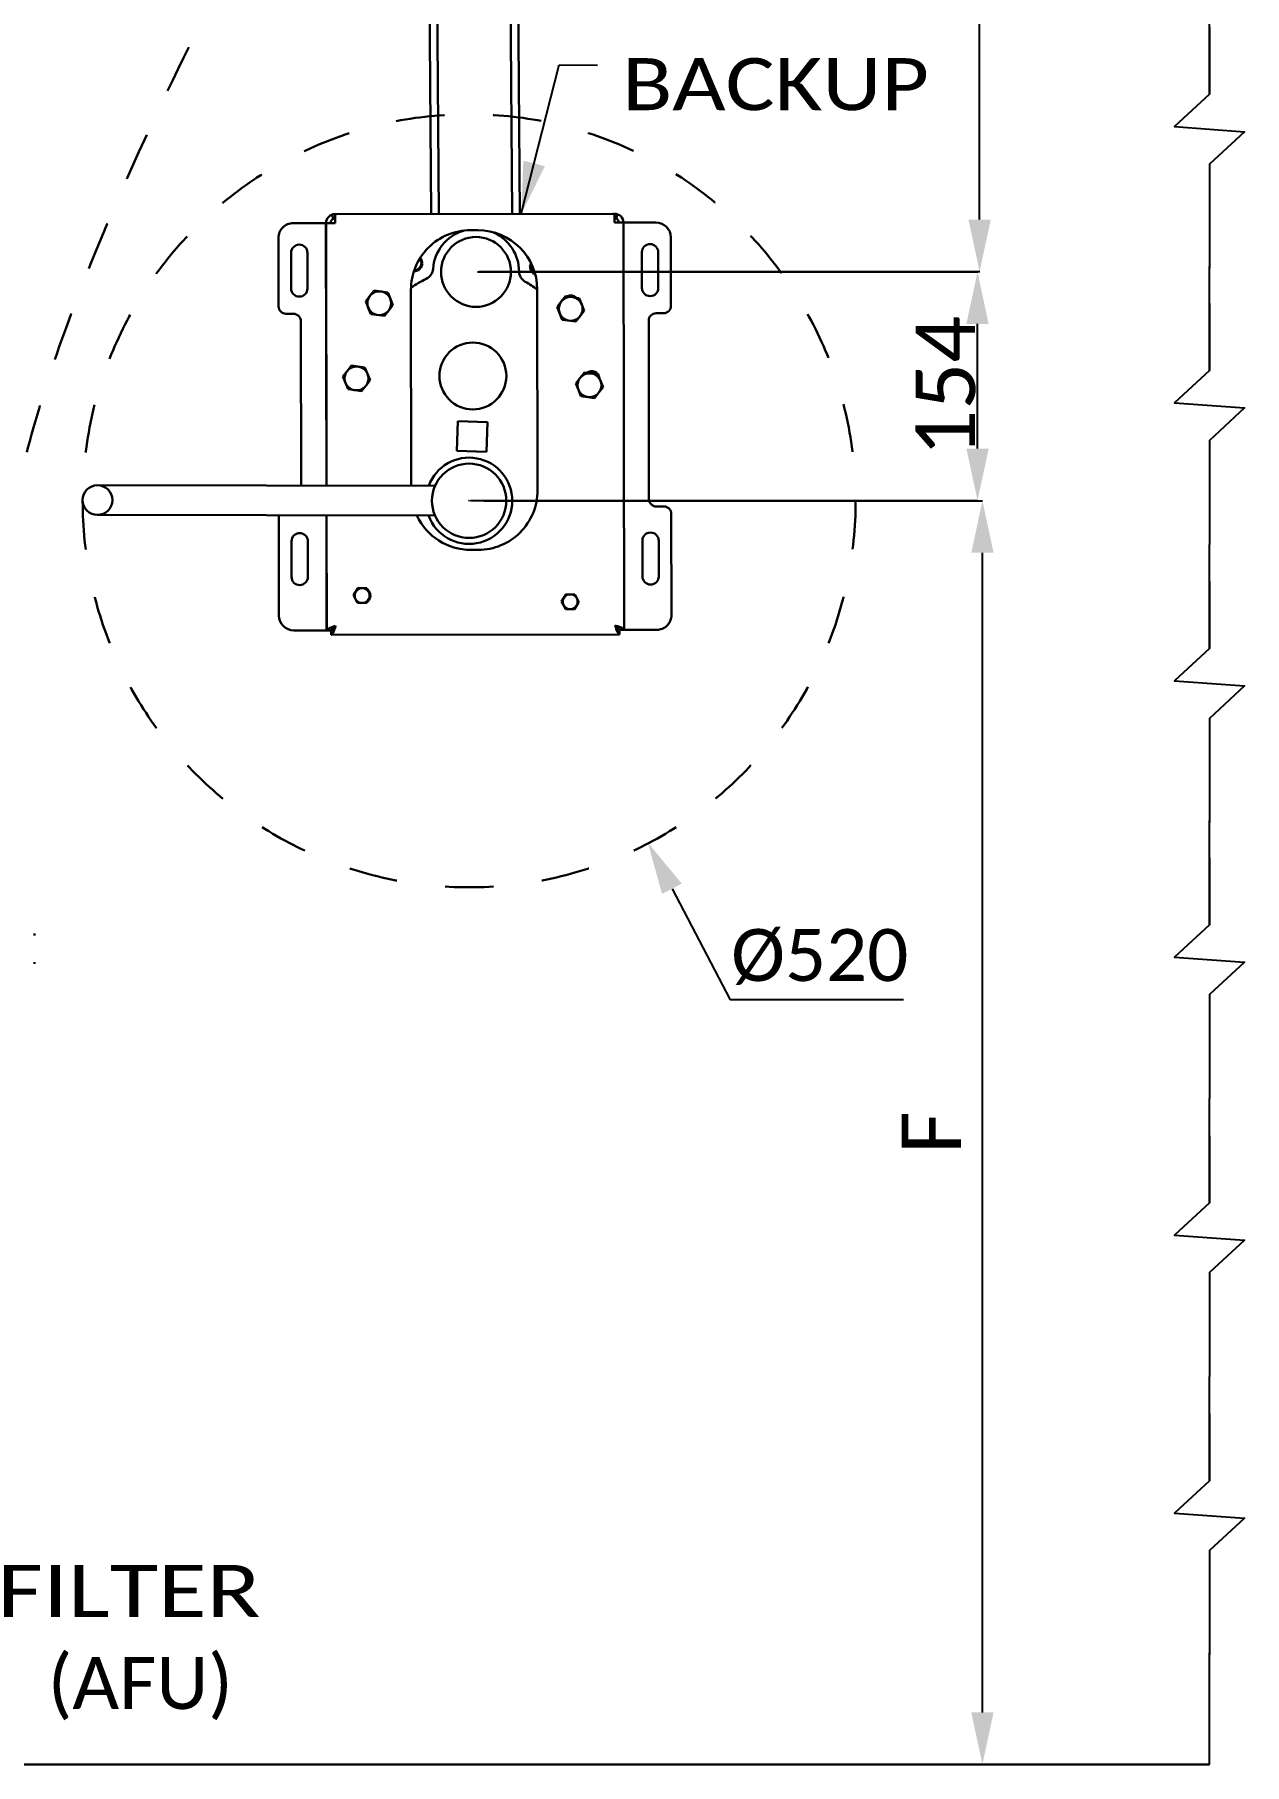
# Model space of a CAD drawing. Header units: millimetres. Extents: x 13935 to 21534, y -198 to 9202.
# Drawn here: x 15364 to 16178, y 1352 to 2516 of the extents above; entities that cross this region are included whole.
import ezdxf
from ezdxf.enums import TextEntityAlignment as Align

# ---------------------------------------------------------------- set-up
doc = ezdxf.new("R2010")
doc.units = ezdxf.units.MM
doc.header["$LTSCALE"] = 326.7
doc.header["$PDMODE"] = 3
doc.header["$PDSIZE"] = 8
doc.linetypes.add('DASHED', pattern=[0.2, 0.1, -0.1])
doc.linetypes.add('DOT', pattern=[0.2, 0.1, -0.1])
doc.layers.get('0').update_dxf_attribs({"linetype": 'CONTINUOUS'})
doc.layers.get('Defpoints').update_dxf_attribs({"linetype": 'CONTINUOUS'})
doc.styles.get("Standard").update_dxf_attribs({"font": 'calibri.ttf'})
doc.dimstyles.new('DIMSTYLE_1', dxfattribs={"dimtxt": 40, "dimasz": 35, "dimexe": 0.08, "dimexo": 1, "dimgap": 1, "dimtad": 1, "dimdsep": 46, "dimtxsty": 'Standard', "dimblk": '_FILLED', "dimblk1": '_FILLED', "dimblk2": '_FILLED', "dimcen": 0.09, "dimazin": 2, "dimtp": 0.01, "dimtm": 0.01, "dimtfac": 1, "dimtofl": 0, "dimtmove": 0, "dimatfit": 3, "dimldrblk": '_FILLED', "dimfxl": 1, "dimtolj": 1, "dimarcsym": 0})
doc.dimstyles.new('DIMSTYLE_2', dxfattribs={"dimtxt": 40, "dimasz": 35, "dimexe": 0.08, "dimexo": 1, "dimgap": 1, "dimtad": 1, "dimdec": 0, "dimdsep": 46, "dimtxsty": 'Standard', "dimblk": '_FILLED', "dimblk1": '_FILLED', "dimblk2": '_FILLED', "dimcen": 0.09, "dimazin": 2, "dimtp": 0.01, "dimtm": 0.01, "dimtfac": 1, "dimtdec": 0, "dimtofl": 0, "dimtmove": 0, "dimatfit": 3, "dimldrblk": '_FILLED', "dimfxl": 1, "dimtolj": 1, "dimarcsym": 0})
doc.dimstyles.new('DIMSTYLE_3', dxfattribs={"dimtxt": 35, "dimasz": 35, "dimexe": 0.08, "dimexo": 1, "dimgap": 0.875, "dimtad": 1, "dimdec": 0, "dimdsep": 46, "dimtxsty": 'Standard', "dimblk": '_FILLED', "dimblk1": '_FILLED', "dimblk2": '_FILLED', "dimcen": 0.09, "dimazin": 2, "dimtp": 0.01, "dimtm": 0.01, "dimtfac": 1, "dimtdec": 0, "dimtofl": 0, "dimtmove": 0, "dimatfit": 3, "dimldrblk": '_FILLED', "dimfxl": 1, "dimtolj": 1, "dimarcsym": 0})
doc.dimstyles.get("Standard").update_dxf_attribs({"dimtxt": 35, "dimasz": 35, "dimexe": 0.08, "dimexo": 1, "dimtad": 1, "dimdsep": 46, "dimtxsty": 'Standard', "dimblk": '_FILLED', "dimblk1": '_FILLED', "dimblk2": '_FILLED', "dimcen": 0.09, "dimazin": 2, "dimtol": 1, "dimtp": 0.01, "dimtm": 0.01, "dimtfac": 1, "dimtofl": 0, "dimtmove": 0, "dimatfit": 3, "dimldrblk": '_FILLED', "dimfxl": 1, "dimtolj": 1, "dimarcsym": 0})

# ---------------------------------------------------------------- blocks, each defined once
blk = doc.blocks.new('_FILLED')
at = {"color": 0, "linetype": 'ByBlock'}
blk.add_solid([(0, 0), (-1, 0.214), (-1, -0.214)], dxfattribs=at)
blk = doc.blocks.new('*D120')
at = {"color": 0, "linetype": 'Continuous', "lineweight": -2}
for p, q in [((15666, 2202.5), (16001.4, 2202.5)), ((16001.3, 1387.5), (16001.3, 2167.5)), ((16153, 1352.5), (16001.2, 1352.5))]:
    blk.add_line(p, q, dxfattribs=at)
at = {"layer": 'Defpoints', "color": 0}
for p in [(15665, 2202.5), (16001.3, 2202.5), (16154, 1352.5)]:
    blk.add_point(p, dxfattribs=at)
at = {"color": 0, "linetype": 'ByBlock', "lineweight": -2, "xscale": 35, "yscale": 35, "zscale": 35}
for p, rotation in [((16001.3, 2202.5), 90), ((16001.3, 1352.5), 270)]:
    blk.add_blockref('_FILLED', p, dxfattribs=dict(at, rotation=rotation))
at = {"color": 0, "lineweight": 30, "insert": (15946.9, 1777.5), "char_height": 40, "attachment_point": 2, "rotation": 90, "line_spacing_factor": 0.9}
blk.add_mtext('\\A1;F', dxfattribs=at)
blk = doc.blocks.new('*D121')
at = {"color": 0, "linetype": 'Continuous', "lineweight": -2}
for p, q in [((15656.1, 3105.9), (15999.5, 3105.9)), ((15999.4, 2391.6), (15999.4, 3070.9)), ((15662.8, 2356.6), (15999.5, 2356.6))]:
    blk.add_line(p, q, dxfattribs=at)
at = {"layer": 'Defpoints', "color": 0}
for p in [(15655.1, 3105.9), (15999.4, 3105.9), (15661.8, 2356.6)]:
    blk.add_point(p, dxfattribs=at)
at = {"color": 0, "linetype": 'ByBlock', "lineweight": -2, "xscale": 35, "yscale": 35, "zscale": 35}
for p, rotation in [((15999.4, 3105.9), 90), ((15999.4, 2356.6), 270)]:
    blk.add_blockref('_FILLED', p, dxfattribs=dict(at, rotation=rotation))
at = {"color": 0, "lineweight": 30, "insert": (15945, 2724), "char_height": 40, "attachment_point": 2, "rotation": 90, "line_spacing_factor": 0.9}
blk.add_mtext('\\A1;D', dxfattribs=at)
blk = doc.blocks.new('*D125')
at = {"color": 0, "linetype": 'Continuous', "lineweight": 30}
for p, q in [((15655.9, 2202.5), (15656.1, 2202.5)), ((15656, 2202.4), (15656, 2202.6))]:
    blk.add_line(p, q, dxfattribs=at)
at = {"color": 0, "linetype": 'Continuous', "lineweight": -2}
for p in [(15792.5, 1941.4), (15948.2, 1866.8)]:
    blk.add_line(p, (15831.5, 1866.8), dxfattribs=at)
at = {"layer": 'Defpoints', "color": 0}
for p in [(15535.8, 2432.5), (15776.2, 1972.5)]:
    blk.add_point(p, dxfattribs=at)
at = {"color": 0, "linetype": 'ByBlock', "lineweight": -2, "xscale": 35, "yscale": 35, "zscale": 35, "rotation": 117.5952605308996}
blk.add_blockref('_FILLED', (15776.2, 1972.5), dxfattribs=at)
at = {"color": 0, "lineweight": 30, "insert": (15832.3, 1914.4), "char_height": 35, "attachment_point": 1, "line_spacing_factor": 0.9}
blk.add_mtext('\\A1;%%c{\\A1;520}', dxfattribs=at)
blk = doc.blocks.new('*D2126')
at = {"color": 0, "linetype": 'Continuous', "lineweight": -2}
for p, q in [((15661.6, 2356.4), (15998, 2356.4)), ((15998, 2237.6), (15998, 2321.4)), ((15657, 2202.6), (15998, 2202.6))]:
    blk.add_line(p, q, dxfattribs=at)
at = {"layer": 'Defpoints', "color": 0}
for p in [(15660.6, 2356.4), (15998, 2356.4), (15656, 2202.6)]:
    blk.add_point(p, dxfattribs=at)
at = {"color": 0, "linetype": 'ByBlock', "lineweight": -2, "xscale": 35, "yscale": 35, "zscale": 35}
for p, rotation in [((15998, 2356.4), 90), ((15998, 2202.6), 270)]:
    blk.add_blockref('_FILLED', p, dxfattribs=dict(at, rotation=rotation))
at = {"color": 0, "lineweight": 30, "insert": (15976.6, 2279.5), "char_height": 40, "attachment_point": 5, "rotation": 90}
blk.add_mtext('\\A1;154', dxfattribs=at)

msp = doc.modelspace()

# ---------------------------------------------------------------- linework, layer by layer
at = {"color": 0, "linetype": 'Continuous', "lineweight": 30}
for p, q in [((15626.9137, 2879.74551), (15630.52098, 2395.39444)), ((15635.52106, 2395.40171), (15631.91384, 2879.74417)), ((15681.39399, 2882.5916), (15685.02189, 2395.4737)), ((15690.02197, 2395.48097), (15686.38987, 2883.16343)), ((15559.56082, 2389.29136), (15537.70703, 2389.25958)), ((15560.00128, 2389.29187), (15559.56082, 2389.29136)), ((15559.70936, 2389.29158), (15559.96625, 2212.65035)), ((15560.05135, 2212.6502), (15559.79446, 2389.29158)), ((15565.79918, 2389.3003), (15560.00128, 2389.29187)), ((15563.66498, 2394.9097), (15564.72972, 2392.105)), ((15753.78464, 2395.5737), (15565.78489, 2395.30029)), ((15565.78489, 2395.30029), (15565.78546, 2394.91278)), ((15565.78797, 2394.91278), (15565.79414, 2392.30031)), ((15565.79414, 2392.30031), (15565.79918, 2389.3003)), ((15753.7852, 2395.18619), (15753.78464, 2395.5737)), ((15753.79388, 2392.57342), (15753.78771, 2395.18619)), ((15753.79893, 2389.57371), (15753.79388, 2392.57342)), ((15759.58986, 2389.58214), (15753.79893, 2389.57371)), ((15754.85078, 2392.38149), (15755.90735, 2395.18927)), ((15759.79419, 2389.58243), (15759.58986, 2389.58214)), ((15781.70669, 2389.61443), (15759.79419, 2389.58256)), ((15759.79419, 2389.58243), (15760.19267, 2115.58272)), ((15527.72158, 2379.24505), (15527.78848, 2333.2451)), ((15661.80632, 2384.43992), (15656.80633, 2384.43265)), ((15791.78812, 2333.62903), (15791.72122, 2379.62898)), ((15536.23611, 2369.25742), (15536.27102, 2345.25745)), ((15547.271, 2345.27344), (15547.2361, 2369.27342)), ((15622.93213, 2365.4403), (15624.68512, 2362.15908)), ((15624.68512, 2362.15908), (15623.16076, 2359.70784)), ((15772.23579, 2369.60063), (15772.27069, 2345.60066)), ((15783.27068, 2345.61666), (15783.23578, 2369.61663)), ((15621.63569, 2357.2566), (15619.06681, 2357.34103)), ((15623.16076, 2359.70784), (15621.63569, 2357.2566)), ((15696.84101, 2360.01448), (15696.83821, 2360.01448)), ((15696.84101, 2360.01448), (15697.82854, 2361.60162)), ((15698.20184, 2357.46842), (15696.84101, 2360.01448)), ((15699.56197, 2354.92236), (15698.20184, 2357.46842)), ((15700.31548, 2354.8976), (15699.56197, 2354.92236)), ((15586.43339, 2336.63906), (15589.2815, 2340.27565)), ((15589.2815, 2340.27565), (15592.12849, 2343.91224)), ((15592.12849, 2343.91224), (15601.27479, 2342.61673)), ((15601.27479, 2342.61673), (15603.00096, 2338.33239)), ((15616.86456, 2344.37452), (15617.05628, 2212.54622)), ((15702.06077, 2209.49828), (15701.86444, 2344.49813)), ((15718.02528, 2336.47184), (15720.87227, 2340.10843)), ((15720.87227, 2340.10843), (15730.01857, 2338.81292)), ((15730.01857, 2338.81292), (15731.74474, 2334.52857)), ((15537.79574, 2328.25965), (15532.79574, 2328.25237)), ((15588.15956, 2332.35471), (15586.43339, 2336.63906)), ((15589.8846, 2328.07037), (15588.15956, 2332.35471)), ((15599.03091, 2326.77486), (15589.8846, 2328.07037)), ((15601.87902, 2330.41145), (15599.03091, 2326.77486)), ((15604.72601, 2334.04804), (15601.87902, 2330.41145)), ((15603.00096, 2338.33239), (15604.72601, 2334.04804)), ((15715.17717, 2332.83524), (15718.02528, 2336.47184)), ((15716.90334, 2328.5509), (15715.17717, 2332.83524)), ((15718.62838, 2324.26655), (15716.90334, 2328.5509)), ((15733.46979, 2330.24423), (15730.6228, 2326.60764)), ((15731.74474, 2334.52857), (15733.46979, 2330.24423)), ((15781.7954, 2328.61449), (15786.7954, 2328.62177)), ((15542.803, 2323.26692), (15542.96383, 2212.68136)), ((15727.77469, 2322.97105), (15718.62838, 2324.26655)), ((15730.6228, 2326.60764), (15727.77469, 2322.97105)), ((15776.9772, 2203.60735), (15776.80268, 2323.60723)), ((15573.92138, 2289.70722), (15576.76837, 2293.34381)), ((15576.76837, 2293.34381), (15585.91468, 2292.0483)), ((15571.07327, 2286.07063), (15573.92138, 2289.70722)), ((15572.79944, 2281.78628), (15571.07327, 2286.07063)), ((15574.52448, 2277.50194), (15572.79944, 2281.78628)), ((15585.91468, 2292.0483), (15587.64084, 2287.76396)), ((15589.36589, 2283.47961), (15586.5189, 2279.84302)), ((15587.64084, 2287.76396), (15589.36589, 2283.47961)), ((15727.80483, 2281.4399), (15730.65294, 2285.07649)), ((15729.531, 2277.15555), (15727.80483, 2281.4399)), ((15730.65294, 2285.07649), (15733.49993, 2288.71308)), ((15733.49993, 2288.71308), (15742.64623, 2287.41757)), ((15742.64623, 2287.41757), (15744.3724, 2283.13323)), ((15744.3724, 2283.13323), (15746.09744, 2278.84888)), ((15583.67079, 2276.20643), (15574.52448, 2277.50194)), ((15586.5189, 2279.84302), (15583.67079, 2276.20643)), ((15731.25604, 2272.87121), (15729.531, 2277.15555)), ((15740.40235, 2271.5757), (15731.25604, 2272.87121)), ((15743.25046, 2275.21229), (15740.40235, 2271.5757)), ((15746.09744, 2278.84888), (15743.25046, 2275.21229)), ((15648.34137, 2255.933), (15647.68442, 2235.9438)), ((15668.33057, 2255.27606), (15648.34137, 2255.933)), ((15667.67362, 2235.28685), (15668.33057, 2255.27606)), ((15647.68442, 2235.9438), (15667.67362, 2235.28685)), ((15406.02727, 2212.93113), (15633.1898, 2212.51679)), ((15405.99079, 2192.93117), (15633.08993, 2192.51694)), ((15527.99286, 2192.70864), (15528.09097, 2125.24532)), ((15559.99533, 2192.65027), (15560.10784, 2115.29187)), ((15560.19294, 2115.29187), (15560.08044, 2192.65011)), ((15781.98446, 2198.61463), (15786.98446, 2198.6219)), ((15792.09061, 2125.62925), (15791.99172, 2193.62918)), ((15536.51825, 2175.25763), (15536.55315, 2151.25765)), ((15547.55314, 2151.27365), (15547.51823, 2175.27362)), ((15657.119, 2169.43287), (15662.119, 2169.44015)), ((15772.51792, 2175.60084), (15772.55283, 2151.60087)), ((15783.55281, 2151.61686), (15783.51791, 2175.61684)), ((15579.79886, 2141.35665), (15578.27379, 2138.90541)), ((15581.32322, 2143.80789), (15579.79886, 2141.35665)), ((15584.20876, 2143.71307), (15581.32322, 2143.80789)), ((15587.0936, 2143.61825), (15584.20876, 2143.71307)), ((15588.45443, 2141.07219), (15587.0936, 2143.61825)), ((15589.81456, 2138.52612), (15588.45443, 2141.07219)), ((15578.27379, 2138.90541), (15579.63462, 2136.35935)), ((15579.63462, 2136.35935), (15580.99475, 2133.81329)), ((15580.99475, 2133.81329), (15583.88029, 2133.71847)), ((15583.88029, 2133.71847), (15586.76513, 2133.62364)), ((15586.76513, 2133.62364), (15587.14421, 2134.23286)), ((15587.14421, 2134.23286), (15589.81456, 2138.52612)), ((15719.7352, 2137.13686), (15718.21014, 2134.68562)), ((15718.21014, 2134.68562), (15719.57097, 2132.13956)), ((15719.57097, 2132.13956), (15720.93109, 2129.5935)), ((15721.25956, 2139.5881), (15719.7352, 2137.13686)), ((15720.93109, 2129.5935), (15723.81664, 2129.49867)), ((15724.14511, 2139.49328), (15721.25956, 2139.5881)), ((15723.81664, 2129.49867), (15726.70148, 2129.40385)), ((15725.2114, 2139.45823), (15724.14511, 2139.49328)), ((15727.02995, 2139.39846), (15725.2114, 2139.45823)), ((15726.70148, 2129.40385), (15729.29703, 2133.57637)), ((15728.39078, 2136.85239), (15727.02995, 2139.39846)), ((15729.75091, 2134.30633), (15728.39078, 2136.85239)), ((15729.29703, 2133.57637), (15729.75091, 2134.30633)), ((15563.19294, 2115.29623), (15538.1055, 2115.25987)), ((15563.10783, 2115.29623), (15563.1122, 2112.29623)), ((15563.1122, 2112.29623), (15757.19703, 2112.57836)), ((15563.1973, 2112.29623), (15563.19294, 2115.29623)), ((15757.10716, 2115.85861), (15757.10757, 2115.57836)), ((15757.10757, 2115.57824), (15760.19267, 2115.58272)), ((15757.19267, 2115.57836), (15757.19703, 2112.57836)), ((15760.25464, 2115.58294), (15782.10517, 2115.61472)), ((15363.69018, 1911.32689), (15363.69018, 1910.1269)), ((15363.69018, 1892.12694), (15363.69018, 1890.92694)), ((16154.04418, 1352.47516), (14272.23775, 1352.47516))]:
    msp.add_line(p, q, dxfattribs=at)
for p, q in [((16154.04418, 2475.9346), (16154.04418, 2545.9346)), ((16154.04418, 2475.9346), (16154.04418, 2545.9346)), ((16154.04418, 2428.9346), (16154.04418, 2358.9346)), ((16154.04418, 2428.9346), (16154.04418, 2358.9346)), ((16154.04418, 2290.11254), (16154.04418, 2360.11254)), ((16154.04418, 2290.11254), (16154.04418, 2360.11254)), ((16154.04418, 2243.11254), (16154.04418, 2173.11254)), ((16154.04418, 2243.11254), (16154.04418, 2173.11254)), ((16154.04418, 2103.11254), (16154.04418, 2173.11254)), ((16154.04418, 2103.11254), (16154.04418, 2173.11254)), ((16154.04418, 2056.11254), (16154.04418, 1986.11254)), ((16154.04418, 2056.11254), (16154.04418, 1986.11254)), ((16154.04418, 1917.29048), (16154.04418, 1987.29048)), ((16154.04418, 1917.29048), (16154.04418, 1987.29048)), ((16154.04418, 1870.29048), (16154.04418, 1800.29048)), ((16154.04418, 1870.29048), (16154.04418, 1800.29048)), ((16154.04418, 1730.29048), (16154.04418, 1800.29048)), ((16154.04418, 1730.29048), (16154.04418, 1800.29048)), ((16154.04418, 1683.29048), (16154.04418, 1613.29048)), ((16154.04418, 1683.29048), (16154.04418, 1613.29048)), ((16154.04418, 1543.29048), (16154.04418, 1613.29048)), ((16154.04418, 1543.29048), (16154.04418, 1613.29048)), ((16154.04418, 1496.29048), (16154.04418, 1426.29048)), ((16154.04418, 1496.29048), (16154.04418, 1426.29048)), ((16154.04418, 1357.46842), (16154.04418, 1427.46842)), ((16154.04418, 1352.47516), (16154.04418, 1427.46842)), ((15239.9484, 1352.47516), (16154.04418, 1352.47516))]:
    msp.add_line(p, q)
for points in [[(16154.04418, 2520.92728), (16154.04418, 2475.9346), (16130.55758, 2454.15809), (16177.53078, 2450.71111), (16154.04418, 2428.9346), (16154.04418, 2360.11254)], [(16154.04418, 2520.92728), (16154.04418, 2475.9346), (16130.55758, 2454.15809), (16177.53078, 2450.71111), (16154.04418, 2428.9346), (16154.04418, 2360.11254)], [(16154.04418, 2335.10522), (16154.04418, 2290.11254), (16130.55758, 2268.33603), (16177.53078, 2264.88905), (16154.04418, 2243.11254), (16154.04418, 2174.29048)], [(16154.04418, 2335.10522), (16154.04418, 2290.11254), (16130.55758, 2268.33603), (16177.53078, 2264.88905), (16154.04418, 2243.11254), (16154.04418, 2174.29048)], [(16154.04418, 2148.10522), (16154.04418, 2103.11254), (16130.55758, 2081.33603), (16177.53078, 2077.88905), (16154.04418, 2056.11254), (16154.04418, 1987.29048)], [(16154.04418, 2148.10522), (16154.04418, 2103.11254), (16130.55758, 2081.33603), (16177.53078, 2077.88905), (16154.04418, 2056.11254), (16154.04418, 1987.29048)], [(16154.04418, 1962.28316), (16154.04418, 1917.29048), (16130.55758, 1895.51397), (16177.53078, 1892.06699), (16154.04418, 1870.29048), (16154.04418, 1801.46842)], [(16154.04418, 1962.28316), (16154.04418, 1917.29048), (16130.55758, 1895.51397), (16177.53078, 1892.06699), (16154.04418, 1870.29048), (16154.04418, 1801.46842)], [(16154.04418, 1775.28316), (16154.04418, 1730.29048), (16130.55758, 1708.51397), (16177.53078, 1705.06699), (16154.04418, 1683.29048), (16154.04418, 1614.46842)], [(16154.04418, 1775.28316), (16154.04418, 1730.29048), (16130.55758, 1708.51397), (16177.53078, 1705.06699), (16154.04418, 1683.29048), (16154.04418, 1614.46842)], [(16154.04418, 1588.28316), (16154.04418, 1543.29048), (16130.55758, 1521.51397), (16177.53078, 1518.06699), (16154.04418, 1496.29048), (16154.04418, 1427.46842)], [(16154.04418, 1588.28316), (16154.04418, 1543.29048), (16130.55758, 1521.51397), (16177.53078, 1518.06699), (16154.04418, 1496.29048), (16154.04418, 1427.46842)]]:
    msp.add_lwpolyline(points)
at = {"color": 0, "linetype": 'DOT', "lineweight": 30}
msp.add_circle((15656.00862, 2202.47516), 260, dxfattribs=at)
at = {"color": 0, "linetype": 'Continuous', "lineweight": 30}
for centre, radius in [((15660.64367, 2356.39206), 23.5), ((15595.58026, 2335.34355), 8), ((15724.32404, 2331.53974), 8), ((15658.53378, 2286.42386), 22.5), ((15580.22014, 2284.77512), 8), ((15736.9517, 2280.14439), 8), ((15656.00862, 2202.47516), 25), ((15406.00903, 2202.93115), 10), ((15584.04453, 2138.71577), 5), ((15723.98087, 2134.49598), 5)]:
    msp.add_circle(centre, radius, dxfattribs=at)
for centre, radius, start, end in [((15537.72157, 2379.25959), 10, 90.08332506, 180.08332511), ((15565.79404, 2389.3003), 6, 90.08735076, 180.08332511), ((15565.79404, 2389.3003), 3, 90.09137907, 180.08332511), ((15752.42345, 2393.37729), 2.26568, 52.97667078, 58.31784497), ((15753.79378, 2389.57371), 6, 0.08332511, 90.07936941), ((15753.79378, 2389.57371), 3, 0.08332511, 90.07541685), ((15781.72123, 2379.61444), 10, 0.08332511, 90.08332506), ((15541.73611, 2369.26542), 5.5, 0.08332511, 180.08332511), ((15656.8645, 2344.43269), 40, 90.08332506, 180.08332511), ((15660.63343, 2356.39206), 29, 106.99094633, 175.93548782), ((15661.8645, 2344.43996), 40, 0.08332511, 90.08332506), ((15660.63343, 2356.39206), 29, 0.61004178, 65.98732636), ((15777.73578, 2369.60863), 5.5, 0.08332511, 180.08332511), ((15618.91508, 2362.34872), 5, 271.8147364, 37.31919922), ((15618.91193, 2362.34872), 5.5, 3.76867147, 38.93213658), ((15702.6086, 2359.82484), 5.5, 155.74565833, 172.54100313), ((15658.52354, 2286.42386), 72.5, 115.61115484, 124.95386657), ((15618.91193, 2362.34872), 5.5, 270.28506134, 292.61317722), ((15618.91193, 2362.34872), 5.5, 303.84965806, 352.47617352), ((15623.7265, 2359.0146), 8, 295.61115485, 355.93548782), ((15697.63132, 2356.786), 8, 180.61004178, 240.93437643), ((15702.6086, 2359.82484), 5.5, 183.69359323, 232.44920148), ((15702.61175, 2359.82484), 5, 160.95411612, 240.55727912), ((15702.6086, 2359.82484), 5.5, 243.62683962, 245.56581205), ((15541.77101, 2345.26544), 5.5, 180.08332511, 0.08332511), ((15658.52354, 2286.42386), 72.5, 53.26579279, 60.93437644), ((15724.3775, 2335.53086), 5.1, 45.26687222, 118.65273009), ((15724.319, 2331.53974), 9, 81.62957637, 95.08000751), ((15777.77069, 2345.60866), 5.5, 180.08332511, 0.08332511), ((15532.78847, 2333.25237), 5, 180.08332511, 270.08332506), ((15537.80301, 2323.25965), 5, 0.08332511, 90.08332506), ((15781.80268, 2323.6145), 5, 90.08332506, 180.08332511), ((15786.78813, 2333.62176), 5, 270.08332506, 0.08332511), ((15738.59165, 2284.55148), 5.1, 5.2352805, 129.58574279), ((15736.94666, 2280.14439), 9, 54.87748719, 93.21041906), ((15736.94666, 2280.14439), 9, 45.71209713, 49.1275352), ((15656.00191, 2202.46203), 29, 200.05628955, 159.63074195), ((15662.06083, 2209.4401), 40, 270.08332506, 0.08332511), ((15781.97719, 2203.61463), 5, 180.08332511, 270.08332506), ((15657.06083, 2209.43283), 40, 205.08550879, 270.08332506), ((15786.99173, 2193.62191), 5, 0.08332511, 90.08332506), ((15542.01824, 2175.26562), 5.5, 0.08332511, 180.08332511), ((15778.01792, 2175.60884), 5.5, 0.08332511, 180.08332511), ((15542.05314, 2151.26565), 5.5, 180.08332511, 0.08332511), ((15584.04137, 2138.71577), 5.5, 3.76691179, 47.46475956), ((15778.05282, 2151.60886), 5.5, 180.08332511, 0.08332511), ((15584.04137, 2138.71577), 5.5, 304.76014993, 352.47463813), ((15723.97772, 2134.49598), 5.5, 350.20236532, 352.4736548), ((15538.09096, 2125.25986), 10, 180.08332511, 270.08332506), ((15782.09063, 2125.61471), 10, 270.08332506, 0.08332511), ((15757.19104, 2116.77485), 1.19648, 266.39333332, 270.07820986), ((15757.1963, 2113.18315), 0.60479, 263.18906431, 270.06925396), ((15756.00056, 2115.5781), 1.19211, 0.01278924, 1.13623456), ((15759.58982, 2115.58333), 0.60285, 359.94285888, 2.75219117)]:
    msp.add_arc(centre, radius, start, end, dxfattribs=at)
at = {"color": 0, "linetype": 'DASHED', "lineweight": 30}
for points, knots in [([(15180.99629, 1911.17528), (15177.41725, 1997.76901), (15190.46683, 2253.68755), (15299.93242, 2594.4473), (15490.6806, 2870.90587), (15562.92694, 3023.93134), (15573.71318, 3098.86474)], [0, 0, 0, 0, 0.2061031048, 0.6023576009, 0.8260004612, 1, 1, 1, 1]), ([(15330.15104, 1910.7819), (15342.79479, 1968.91718), (15320.99332, 2139.96538), (15403.70649, 2386.80606), (15537.73478, 2647.21535), (15678.64948, 2868.77902), (15732.0428, 3024.11886), (15740.65333, 3092.63458)], [0, 0, 0, 0, 0.1482125808, 0.384915731, 0.6072432316, 0.8431870971, 1, 1, 1, 1])]:
    msp.add_open_spline(points, degree=3, knots=knots, dxfattribs=at)
at = {"color": 0, "linetype": 'Continuous', "lineweight": 30}
for points in [[(15565.78797, 2394.91278), (15565.89522, 2394.99426), (15566.00996, 2395.06712), (15566.13068, 2395.12687)], [(15566.13068, 2395.12687), (15566.35079, 2395.23581), (15566.60079, 2395.30148), (15566.84639, 2395.30184)], [(15752.72481, 2395.57216), (15753.03408, 2395.57261), (15753.35007, 2395.46749), (15753.6134, 2395.30532)]]:
    msp.add_open_spline(points, degree=3, dxfattribs=at)
for points, knots in [([(15566.1933, 2118.30059), (15565.93208, 2118.21703), (15564.92652, 2117.89509), (15563.92293, 2117.56533), (15563.18969, 2117.29458)], [0, 0, 0, 0, 0.259743219, 1, 1, 1, 1]), ([(15563.19294, 2115.29623), (15563.19281, 2115.87598), (15564.26215, 2117.13895), (15565.46089, 2117.83437), (15566.19093, 2118.30059)], [0, 0, 0, 0, 0.4009440142, 1, 1, 1, 1]), ([(15566.19093, 2118.30059), (15565.72685, 2117.56925), (15565.03467, 2116.36817), (15563.77289, 2115.29707), (15563.19294, 2115.29623)], [0, 0, 0, 0, 0.5989576465, 1, 1, 1, 1]), ([(15565.19703, 2115.29914), (15565.28268, 2115.53292), (15565.63279, 2116.5274), (15565.95017, 2117.53292), (15566.1933, 2118.30059)], [0, 0, 0, 0, 0.2361662997, 1, 1, 1, 1]), ([(15754.19068, 2118.574), (15754.91685, 2118.11322), (15756.11027, 2117.42087), (15757.18098, 2116.17965), (15757.19244, 2115.60173)], [0, 0, 0, 0, 0.598046992, 1, 1, 1, 1]), ([(15757.11577, 2115.58073), (15756.54176, 2115.61685), (15755.34367, 2116.68409), (15754.64641, 2117.86043), (15754.19068, 2118.574)], [0, 0, 0, 0, 0.4045147714, 1, 1, 1, 1]), ([(15757.19011, 2117.57973), (15756.95666, 2117.66515), (15755.96358, 2118.01443), (15754.95957, 2118.33125), (15754.19304, 2118.574)], [0, 0, 0, 0, 0.2361532042, 1, 1, 1, 1]), ([(15754.19304, 2118.574), (15754.27647, 2118.31322), (15754.59782, 2117.30941), (15754.92681, 2116.30752), (15755.19677, 2115.57546)], [0, 0, 0, 0, 0.2597585997, 1, 1, 1, 1]), ([(15563.18969, 2117.29458), (15562.43563, 2117.01616), (15561.36817, 2116.63777), (15560.19338, 2115.71956), (15560.19294, 2115.29187)], [0, 0, 0, 0, 0.6527101381, 1, 1, 1, 1]), ([(15563.1973, 2112.29623), (15563.62559, 2112.29685), (15564.54455, 2113.47357), (15564.92024, 2114.54364), (15565.19703, 2115.29914)], [0, 0, 0, 0, 0.3473854136, 1, 1, 1, 1]), ([(15755.19677, 2115.57546), (15755.46716, 2114.84223), (15755.86476, 2113.78599), (15756.69814, 2112.63341), (15757.12458, 2112.58263)], [0, 0, 0, 0, 0.6453579819, 1, 1, 1, 1]), ([(15760.19197, 2115.61227), (15760.17141, 2116.04037), (15759.00159, 2116.92262), (15757.93725, 2117.30632), (15757.19011, 2117.57973)], [0, 0, 0, 0, 0.3501024613, 1, 1, 1, 1])]:
    msp.add_open_spline(points, degree=3, knots=knots, dxfattribs=at)

# ---------------------------------------------------------------- texts
for s, width, p, p2 in [('BACKUP', 1.122517, (15759.02506, 2465.20197), (15965.34802, 2465.20197)), ('FILTER', 1.211473, (15338.59784, 1451.69492), (15515.64064, 1451.69492)), ('(AFU)', 0.987473, (15372.56501, 1389.73285), (15497.03972, 1389.73285))]:
    msp.add_text(s, height=35, dxfattribs=dict(at, width=width)).set_placement(p, p2, align=Align.FIT)

# ---------------------------------------------------------------- dimensions: what is measured, and where the dimension line sits
for base, p1, p2, text, dimstyle, picture, middle in [((15999.38254, 3105.88284), (15661.77236, 2356.61362), (15655.0764, 3105.88284), 'D', 'DIMSTYLE_2', '*D121', (15999.38254, 2724.0203)), ((16001.28058, 2202.47516), (16154.04418, 1352.47516), (15665.00862, 2202.47516), 'F', 'DIMSTYLE_1', '*D120', (16001.28058, 1777.47511))]:
    dim = msp.add_linear_dim(base=base, p1=p1, p2=p2, angle=90, text=text, dimstyle=dimstyle, dxfattribs=at)
    dim.commit()
    dim.dimension.update_dxf_attribs({"geometry": picture, "text_midpoint": middle, "dimtype": 160})
dim = msp.add_diameter_dim_2p(p1=(15535.77992, 2432.49778), p2=(15776.23731, 1972.45254), text='%%c{\\A1;520}', dimstyle='DIMSTYLE_3', override={"dimtih": 1, "dimtoh": 1, "dimtxsty": 'Standard'}, dxfattribs=at)
dim.commit()
dim.dimension.update_dxf_attribs({"geometry": '*D125', "text_midpoint": (15890.25481, 1866.80991), "dimtype": 163})
dim = msp.add_linear_dim(base=(15997.96596, 2356.39206), p1=(15656.00862, 2202.56516), p2=(15660.64367, 2356.39206), angle=90, text='154', dimstyle='DIMSTYLE_1', override={"dimtxsty": 'Standard', "dimldrblk": '_FILLED'}, dxfattribs=at)
dim.commit()
dim.dimension.update_dxf_attribs({"geometry": '*D2126', "text_midpoint": (15976.62749, 2279.47861)})

# ---------------------------------------------------------------- leaders
msp.add_leader([(15691.11806, 2395.48257), (15716.5312, 2495.61002), (15742.461, 2495.5603)], dimstyle='Standard', override={"dimtad": 0}, dxfattribs=at)

doc.saveas('drawing.dxf')
